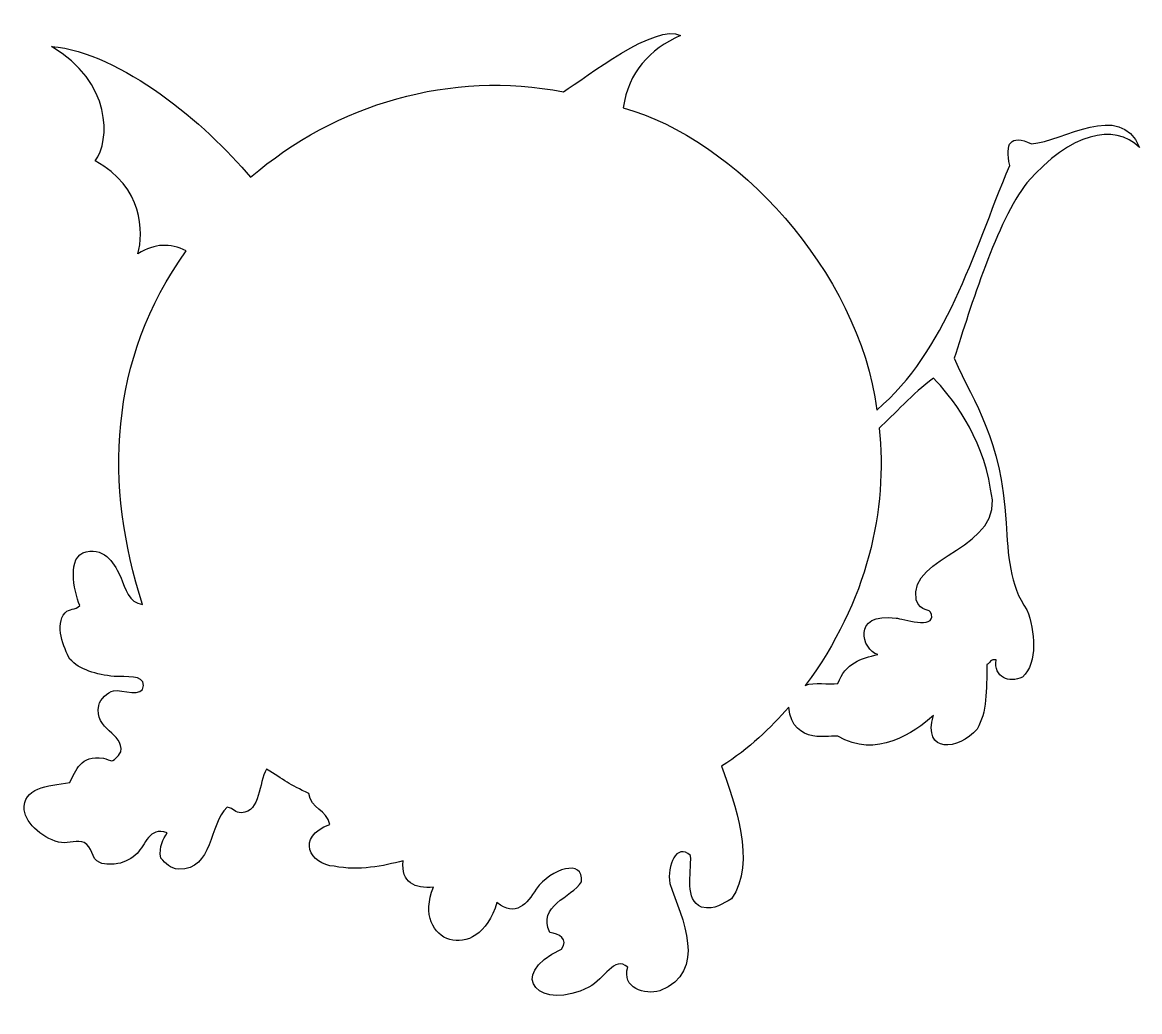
# Model space of a CAD drawing. Header units: centimetres. Extents: x -5.49 to 2.32, y 1.45 to 8.36.
import ezdxf

# ---------------------------------------------------------------- set-up
doc = ezdxf.new("R2010")
doc.units = ezdxf.units.CM
doc.header["$MEASUREMENT"] = 0
doc.layers.add('Layer 1', color=7, linetype='Continuous')

msp = doc.modelspace()

# ---------------------------------------------------------------- linework, layer by layer
at = {"layer": 'Layer 1'}
for points, knots in [([(-1.70915, 7.87481), (-2.49409, 8.0285), (-3.29935, 7.79134), (-3.89406, 7.27784), (-3.89406, 7.27784), (-4.20939, 7.6545), (-4.79869, 8.1488), (-5.28478, 8.19231), (-5.28478, 8.19231), (-4.86259, 7.94387), (-4.8732, 7.53375), (-4.97968, 7.39195), (-4.97968, 7.39195), (-4.64182, 7.21071), (-4.64186, 6.89079), (-4.6812, 6.74372), (-4.6812, 6.74372), (-4.55663, 6.81836), (-4.46105, 6.81869), (-4.34468, 6.76356), (-4.34468, 6.76356), (-4.89082, 6.00237), (-4.91514, 5.12463), (-4.64978, 4.29301), (-4.64978, 4.29301), (-4.74805, 4.30531), (-4.76609, 4.40118), (-4.80192, 4.48318), (-4.80192, 4.48318), (-4.83941, 4.56893), (-4.9045, 4.69047), (-5.04335, 4.66095), (-5.04335, 4.66095), (-5.18093, 4.63171), (-5.12851, 4.39184), (-5.088, 4.2864), (-5.088, 4.2864), (-5.11999, 4.25214), (-5.16099, 4.26721), (-5.1897, 4.23596), (-5.1897, 4.23596), (-5.26669, 4.15219), (-5.19735, 3.98823), (-5.15745, 3.91185), (-5.15745, 3.91185), (-5.08863, 3.83806), (-4.9738, 3.80214), (-4.84656, 3.79113), (-4.84656, 3.79113), (-4.7616, 3.7838), (-4.64189, 3.80562), (-4.64316, 3.72746), (-4.64316, 3.72746), (-4.64464, 3.637), (-4.79004, 3.70263), (-4.85235, 3.68943), (-4.85235, 3.68943), (-4.89492, 3.68041), (-4.94492, 3.63227), (-4.95405, 3.58856), (-4.95405, 3.58856), (-4.99048, 3.41375), (-4.77485, 3.39674), (-4.80191, 3.26445), (-4.80191, 3.26445), (-4.80495, 3.24955), (-4.841, 3.20422), (-4.86558, 3.20078), (-4.86558, 3.20078), (-4.87037, 3.20014), (-4.90377, 3.21705), (-4.92263, 3.2198), (-4.92263, 3.2198), (-5.08321, 3.24311), (-5.11316, 3.13556), (-5.15745, 3.04865), (-5.15745, 3.04865), (-5.3157, 3.02804), (-5.48876, 3.01217), (-5.47495, 2.85765), (-5.47495, 2.85765), (-5.46627, 2.76068), (-5.33147, 2.64627), (-5.2145, 2.62945), (-5.2145, 2.62945), (-5.16489, 2.62231), (-5.10319, 2.65003), (-5.05575, 2.62945), (-5.05575, 2.62945), (-4.99855, 2.60461), (-5.0119, 2.51594), (-4.94826, 2.48972), (-4.94826, 2.48972), (-4.90923, 2.47366), (-4.84789, 2.47887), (-4.82093, 2.48311), (-4.82093, 2.48311), (-4.77656, 2.49015), (-4.71861, 2.52238), (-4.68781, 2.55339), (-4.68781, 2.55339), (-4.62947, 2.6121), (-4.60382, 2.74251), (-4.4778, 2.69891), (-4.4778, 2.69891), (-4.5027, 2.6497), (-4.5356, 2.60838), (-4.52245, 2.52114), (-4.52245, 2.52114), (-4.48231, 2.48328), (-4.46064, 2.44703), (-4.39595, 2.44507), (-4.39595, 2.44507), (-4.15428, 2.43771), (-4.18566, 2.75978), (-4.05861, 2.87667), (-4.05861, 2.87667), (-4.00945, 2.87011), (-4.00417, 2.83647), (-3.95774, 2.83864), (-3.95774, 2.83864), (-3.82164, 2.84496), (-3.83941, 3.04837), (-3.78244, 3.14251), (-3.78244, 3.14251), (-3.6634, 3.07064), (-3.62005, 3.03022), (-3.48727, 2.97383), (-3.48727, 2.97383), (-3.47343, 2.8649), (-3.36112, 2.86018), (-3.34175, 2.75678), (-3.34175, 2.75678), (-3.5825, 2.66606), (-3.47997, 2.47656), (-3.3095, 2.46408), (-3.3095, 2.46408), (-3.13808, 2.43066), (-2.96743, 2.4665), (-2.82746, 2.50211), (-2.82746, 2.50211), (-2.84804, 2.34868), (-2.74389, 2.30631), (-2.61745, 2.31856), (-2.61745, 2.31856), (-2.7736, 1.92958), (-2.30527, 1.76726), (-2.17345, 2.21025), (-2.17345, 2.21025), (-2.04354, 2.10682), (-1.96195, 2.20063), (-1.89977, 2.30533), (-1.89977, 2.30533), (-1.79404, 2.44806), (-1.56667, 2.52033), (-1.58227, 2.35659), (-1.58227, 2.35659), (-1.65252, 2.2433), (-1.8939, 2.19232), (-1.80469, 2.00106), (-1.80469, 2.00106), (-1.73833, 1.99606), (-1.67187, 1.95283), (-1.72201, 1.88613), (-1.72201, 1.88613), (-2.1268, 1.69431), (-1.86153, 1.44849), (-1.53184, 1.61989), (-1.53184, 1.61989), (-1.4172, 1.67667), (-1.35749, 1.84049), (-1.25899, 1.75962), (-1.25899, 1.75962), (-1.30675, 1.61503), (-1.13709, 1.56264), (-1.03657, 1.59426), (-1.03657, 1.59426), (-0.69443, 1.72932), (-0.88138, 2.09985), (-0.96629, 2.34336), (-0.96629, 2.34336), (-0.98404, 2.47078), (-0.92189, 2.62801), (-0.82077, 2.54014), (-0.82077, 2.54014), (-0.81328, 2.40242), (-0.86583, 2.23176), (-0.7447, 2.17882), (-0.7447, 2.17882), (-0.64223, 2.15755), (-0.59962, 2.20446), (-0.53469, 2.23587), (-0.53469, 2.23587), (-0.35742, 2.49611), (-0.51276, 2.90308), (-0.60497, 3.16274), (-0.60497, 3.16274), (-0.40721, 3.28685), (-0.26412, 3.43268), (-0.13451, 3.57532), (-0.13451, 3.57532), (-0.10716, 3.30102), (0.1689, 3.38583), (0.20779, 3.37275), (0.20779, 3.37275), (0.47187, 3.21339), (0.74401, 3.39712), (0.87504, 3.51827), (0.87504, 3.51827), (0.79798, 3.24864), (1.04993, 3.27253), (1.18014, 3.42319), (1.18014, 3.42319), (1.25065, 3.53598), (1.24637, 3.69654), (1.24959, 3.87381), (1.24959, 3.87381), (1.27174, 3.88341), (1.27344, 3.91413), (1.31326, 3.90606), (1.31326, 3.90606), (1.29537, 3.78361), (1.40512, 3.7414), (1.49764, 3.78534), (1.49764, 3.78534), (1.6072, 3.88662), (1.58422, 4.11242), (1.52906, 4.25498), (1.52906, 4.25498), (1.40441, 4.43077), (1.39893, 4.6389), (1.38271, 4.86435), (1.38271, 4.86435), (1.34734, 5.46791), (1.16489, 5.67805), (1.02139, 6.01363), (1.02139, 6.01363), (1.13503, 6.37178), (1.31864, 6.97127), (1.52906, 7.23981), (1.52906, 7.23981), (1.8379, 7.59251), (2.13492, 7.65636), (2.3162, 7.48703), (2.3162, 7.48703), (2.17349, 7.81534), (1.78752, 7.52596), (1.56048, 7.51266), (1.56048, 7.51266), (1.40934, 7.57956), (1.37633, 7.51551), (1.40834, 7.36052), (1.40834, 7.36052), (1.14421, 6.72557), (0.96491, 6.06854), (0.48109, 5.65192), (0.48109, 5.65192), (0.35242, 6.62729), (-0.51223, 7.54776), (-1.2906, 7.76301), (-1.2906, 7.76301), (-1.2554, 8.01473), (-1.10715, 8.17063), (-0.89023, 8.26836), (-0.89023, 8.26836), (-1.05929, 8.36046), (-1.54889, 7.97847), (-1.70916, 7.87479), (-1.70916, 7.87479), (-1.70916, 7.87479), (-1.70915, 7.87481), (-1.70915, 7.87481)], [0, 0, 0, 0, 0.0144928, 0.0144928, 0.0144928, 0.0144928, 0.0289855, 0.0289855, 0.0289855, 0.0289855, 0.0434783, 0.0434783, 0.0434783, 0.0434783, 0.057971, 0.057971, 0.057971, 0.057971, 0.0724638, 0.0724638, 0.0724638, 0.0724638, 0.0869565, 0.0869565, 0.0869565, 0.0869565, 0.1014493, 0.1014493, 0.1014493, 0.1014493, 0.115942, 0.115942, 0.115942, 0.115942, 0.1304348, 0.1304348, 0.1304348, 0.1304348, 0.1449275, 0.1449275, 0.1449275, 0.1449275, 0.1594203, 0.1594203, 0.1594203, 0.1594203, 0.173913, 0.173913, 0.173913, 0.173913, 0.1884058, 0.1884058, 0.1884058, 0.1884058, 0.2028986, 0.2028986, 0.2028986, 0.2028986, 0.2173913, 0.2173913, 0.2173913, 0.2173913, 0.2318841, 0.2318841, 0.2318841, 0.2318841, 0.2463768, 0.2463768, 0.2463768, 0.2463768, 0.2608696, 0.2608696, 0.2608696, 0.2608696, 0.2753623, 0.2753623, 0.2753623, 0.2753623, 0.2898551, 0.2898551, 0.2898551, 0.2898551, 0.3043478, 0.3043478, 0.3043478, 0.3043478, 0.3188406, 0.3188406, 0.3188406, 0.3188406, 0.3333333, 0.3333333, 0.3333333, 0.3333333, 0.3478261, 0.3478261, 0.3478261, 0.3478261, 0.3623188, 0.3623188, 0.3623188, 0.3623188, 0.3768116, 0.3768116, 0.3768116, 0.3768116, 0.3913043, 0.3913043, 0.3913043, 0.3913043, 0.4057971, 0.4057971, 0.4057971, 0.4057971, 0.4202899, 0.4202899, 0.4202899, 0.4202899, 0.4347826, 0.4347826, 0.4347826, 0.4347826, 0.4492754, 0.4492754, 0.4492754, 0.4492754, 0.4637681, 0.4637681, 0.4637681, 0.4637681, 0.4782609, 0.4782609, 0.4782609, 0.4782609, 0.4927536, 0.4927536, 0.4927536, 0.4927536, 0.5072464, 0.5072464, 0.5072464, 0.5072464, 0.5217391, 0.5217391, 0.5217391, 0.5217391, 0.5362319, 0.5362319, 0.5362319, 0.5362319, 0.5507246, 0.5507246, 0.5507246, 0.5507246, 0.5652174, 0.5652174, 0.5652174, 0.5652174, 0.5797101, 0.5797101, 0.5797101, 0.5797101, 0.5942029, 0.5942029, 0.5942029, 0.5942029, 0.6086957, 0.6086957, 0.6086957, 0.6086957, 0.6231884, 0.6231884, 0.6231884, 0.6231884, 0.6376812, 0.6376812, 0.6376812, 0.6376812, 0.6521739, 0.6521739, 0.6521739, 0.6521739, 0.6666667, 0.6666667, 0.6666667, 0.6666667, 0.6811594, 0.6811594, 0.6811594, 0.6811594, 0.6956522, 0.6956522, 0.6956522, 0.6956522, 0.7101449, 0.7101449, 0.7101449, 0.7101449, 0.7246377, 0.7246377, 0.7246377, 0.7246377, 0.7391304, 0.7391304, 0.7391304, 0.7391304, 0.7536232, 0.7536232, 0.7536232, 0.7536232, 0.7681159, 0.7681159, 0.7681159, 0.7681159, 0.7826087, 0.7826087, 0.7826087, 0.7826087, 0.7971014, 0.7971014, 0.7971014, 0.7971014, 0.8115942, 0.8115942, 0.8115942, 0.8115942, 0.826087, 0.826087, 0.826087, 0.826087, 0.8405797, 0.8405797, 0.8405797, 0.8405797, 0.8550725, 0.8550725, 0.8550725, 0.8550725, 0.8695652, 0.8695652, 0.8695652, 0.8695652, 0.884058, 0.884058, 0.884058, 0.884058, 0.8985507, 0.8985507, 0.8985507, 0.8985507, 0.9130435, 0.9130435, 0.9130435, 0.9130435, 0.9275362, 0.9275362, 0.9275362, 0.9275362, 0.942029, 0.942029, 0.942029, 0.942029, 0.9565217, 0.9565217, 0.9565217, 0.9565217, 0.9710145, 0.9710145, 0.9710145, 0.9710145, 1, 1, 1, 1]), ([(0.87505, 5.8739), (0.99444, 5.75619), (1.21639, 5.47383), (1.27523, 5.09917), (1.27523, 5.09917), (1.39026, 4.67376), (0.69541, 4.64474), (0.75433, 4.32526), (0.75433, 4.32526), (0.78888, 4.22845), (0.85129, 4.27783), (0.86264, 4.22356), (0.86264, 4.22356), (0.88481, 4.11738), (0.65833, 4.19473), (0.61459, 4.19793), (0.61459, 4.19793), (0.29914, 4.24198), (0.37706, 3.97022), (0.48726, 3.9441), (0.48726, 3.9441), (0.36948, 3.91417), (0.26171, 3.88799), (0.20779, 3.7407), (0.20779, 3.7407), (0.13958, 3.73102), (0.04625, 3.75301), (-0.01944, 3.72811), (-0.01944, 3.72811), (0.41477, 4.30886), (0.55952, 4.96296), (0.4958, 5.52595), (0.4958, 5.52595), (0.60031, 5.61887), (0.73038, 5.76639), (0.87504, 5.8739), (0.87504, 5.8739), (0.87504, 5.8739), (0.87505, 5.8739), (0.87505, 5.8739)], [0, 0, 0, 0, 0.0909091, 0.0909091, 0.0909091, 0.0909091, 0.1818182, 0.1818182, 0.1818182, 0.1818182, 0.2727273, 0.2727273, 0.2727273, 0.2727273, 0.3636364, 0.3636364, 0.3636364, 0.3636364, 0.4545455, 0.4545455, 0.4545455, 0.4545455, 0.5454545, 0.5454545, 0.5454545, 0.5454545, 0.6363636, 0.6363636, 0.6363636, 0.6363636, 0.7272727, 0.7272727, 0.7272727, 0.7272727, 0.8181818, 0.8181818, 0.8181818, 0.8181818, 1, 1, 1, 1])]:
    msp.add_open_spline(points, degree=3, knots=knots, dxfattribs=at)

doc.saveas('drawing.dxf')
